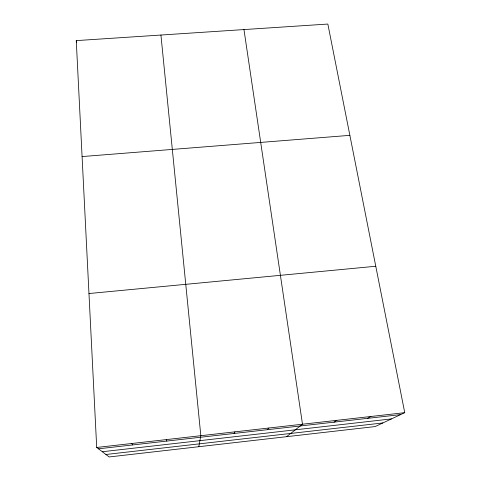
<?xml version="1.0" encoding="UTF-8"?>
<svg xmlns="http://www.w3.org/2000/svg" width="481" height="481" viewBox="0 0 481 481"><rect width="100%" height="100%" fill="white"/><g stroke="black" fill="none" stroke-linecap="round" stroke-linejoin="round"><path stroke-width="0.72" d="M198.785 446.717L200.836 435.702L160.931 35.041M234.043 433.459L234.993 431.842M267.28 429.701L268.879 428.012M286.562 436.688L302.495 424.218L243.963 29.575M333.964 422.156L336.856 420.334M367.406 418.374L370.935 416.486M404.743 412.668L375.144 426.569L109.163 456.95L96.705 447.462L76.257 40.614L327.85 24.05L404.743 412.668L96.705 447.462M102.309 451.731L391.462 418.903M105.934 454.491L382.846 422.955M98.461 448.803L400.583 414.622M88.967 293.536L375.775 266.258M82.089 156.572L349.873 135.347M131.692 443.512L132.756 444.919M166.402 439.592L166.787 441.071M76.257 40.614L76.738 42.689"/></g></svg>
